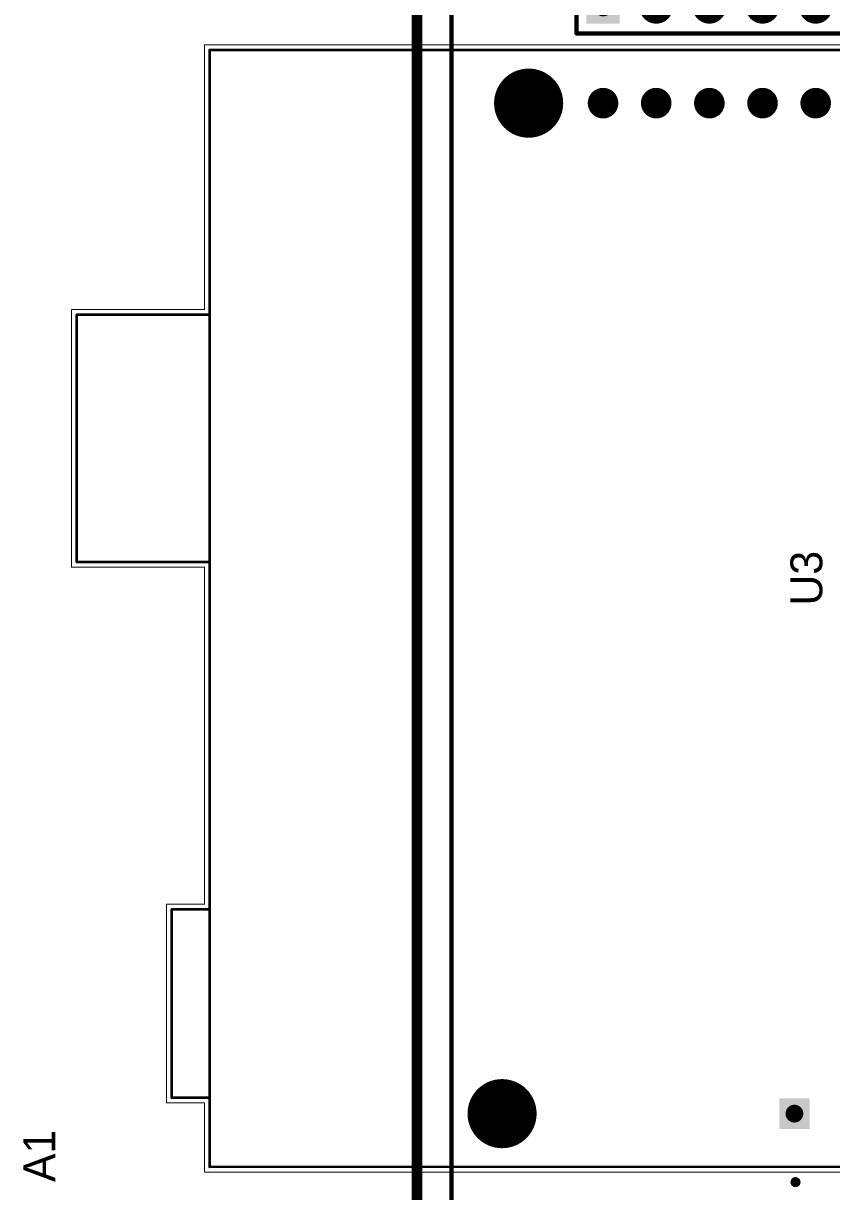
# Model space of a CAD drawing. Header units: millimetres. Extents: x 3.26 to 13.14, y 5.38 to 10.83.
# Drawn here: x 3.26 to 4.78, y 6.772 to 8.969 of the extents above; entities that cross this region are included whole.
import ezdxf

# ---------------------------------------------------------------- set-up
doc = ezdxf.new("R2010")
doc.units = ezdxf.units.MM
doc.header["$MEASUREMENT"] = 0
for name, color, linetype in [('BottomLayer', 5, 'Continuous'), ('BottomSolder', 6, 'Continuous'), ('DrillDrawing', 1, 'Continuous'), ('KeepOutLayer', 6, 'Continuous'), ('Mechanical1', 6, 'Continuous'), ('Mechanical16', 56, 'Continuous'), ('Mechanical4', 56, 'Continuous'), ('MultiLayer', 9, 'Continuous'), ('PadHoleLayer', 156, 'Continuous'), ('TopLayer', 1, 'Continuous'), ('TopOverlay', 2, 'Continuous'), ('TopSolder', 216, 'Continuous')]:
    doc.layers.add(name, color=color, linetype=linetype)

# ---------------------------------------------------------------- blocks, each defined once
blk = doc.blocks.new('HDR1X10_32')
at = {"layer": 'BottomLayer', "const_width": 0.0295}
for points in [[(0.0852, 0, 1), (0.1148, 0, 1)], [(0.1852, 0, 1), (0.2148, 0, 1)], [(0.2852, 0, 1), (0.3148, 0, 1)], [(0.3852, 0, 1), (0.4148, 0, 1)], [(0.4852, 0, 1), (0.5148, 0, 1)], [(0.5852, 0, 1), (0.6148, 0, 1)], [(0.6852, 0, 1), (0.7148, 0, 1)], [(0.7852, 0, 1), (0.8148, 0, 1)], [(0.8852, 0, 1), (0.9148, 0, 1)]]:
    blk.add_lwpolyline(points, format="xyb", close=True, dxfattribs=at)
at = {"layer": 'BottomLayer'}
blk.add_solid([(-0.0295, -0.0295), (0.0295, -0.0295), (-0.0295, 0.0295), (0.0295, 0.0295)], dxfattribs=at)
at = {"layer": 'BottomSolder', "const_width": 0.0315}
for points in [[(0.0842, 0, 1), (0.1158, 0, 1)], [(0.1842, 0, 1), (0.2158, 0, 1)], [(0.2842, 0, 1), (0.3158, 0, 1)], [(0.3842, 0, 1), (0.4158, 0, 1)], [(0.4842, 0, 1), (0.5158, 0, 1)], [(0.5842, 0, 1), (0.6158, 0, 1)], [(0.6842, 0, 1), (0.7158, 0, 1)], [(0.7842, 0, 1), (0.8158, 0, 1)], [(0.8842, 0, 1), (0.9158, 0, 1)]]:
    blk.add_lwpolyline(points, format="xyb", close=True, dxfattribs=at)
at = {"layer": 'BottomSolder'}
blk.add_solid([(-0.0315, -0.0315), (0.0315, -0.0315), (-0.0315, 0.0315), (0.0315, 0.0315)], dxfattribs=at)
at = {"layer": 'MultiLayer', "const_width": 0.0295}
for points in [[(0.0852, 0, 1), (0.1148, 0, 1)], [(0.1852, 0, 1), (0.2148, 0, 1)], [(0.2852, 0, 1), (0.3148, 0, 1)], [(0.3852, 0, 1), (0.4148, 0, 1)], [(0.4852, 0, 1), (0.5148, 0, 1)], [(0.5852, 0, 1), (0.6148, 0, 1)], [(0.6852, 0, 1), (0.7148, 0, 1)], [(0.7852, 0, 1), (0.8148, 0, 1)], [(0.8852, 0, 1), (0.9148, 0, 1)]]:
    blk.add_lwpolyline(points, format="xyb", close=True, dxfattribs=at)
at = {"layer": 'MultiLayer'}
blk.add_solid([(-0.0295, -0.0295), (0.0295, -0.0295), (-0.0295, 0.0295), (0.0295, 0.0295)], dxfattribs=at)
at = {"layer": 'PadHoleLayer', "const_width": 0.0177}
for points in [[(-0.0089, 0, 1), (0.0089, 0, 1)], [(0.0911, 0, 1), (0.1089, 0, 1)], [(0.1911, 0, 1), (0.2089, 0, 1)], [(0.2911, 0, 1), (0.3089, 0, 1)], [(0.3911, 0, 1), (0.4089, 0, 1)], [(0.4911, 0, 1), (0.5089, 0, 1)], [(0.5911, 0, 1), (0.6089, 0, 1)], [(0.6911, 0, 1), (0.7089, 0, 1)], [(0.7911, 0, 1), (0.8089, 0, 1)], [(0.8911, 0, 1), (0.9089, 0, 1)]]:
    blk.add_lwpolyline(points, format="xyb", close=True, dxfattribs=at)
at = {"layer": 'TopLayer', "const_width": 0.0295}
for points in [[(0.0852, 0, 1), (0.1148, 0, 1)], [(0.1852, 0, 1), (0.2148, 0, 1)], [(0.2852, 0, 1), (0.3148, 0, 1)], [(0.3852, 0, 1), (0.4148, 0, 1)], [(0.4852, 0, 1), (0.5148, 0, 1)], [(0.5852, 0, 1), (0.6148, 0, 1)], [(0.6852, 0, 1), (0.7148, 0, 1)], [(0.7852, 0, 1), (0.8148, 0, 1)], [(0.8852, 0, 1), (0.9148, 0, 1)]]:
    blk.add_lwpolyline(points, format="xyb", close=True, dxfattribs=at)
at = {"layer": 'TopLayer'}
blk.add_solid([(-0.0295, -0.0295), (0.0295, -0.0295), (-0.0295, 0.0295), (0.0295, 0.0295)], dxfattribs=at)
at = {"layer": 'TopOverlay', "const_width": 0.00787}
for points in [[(-0.05, -0.05), (-0.05, 0.05)], [(-0.05, 0.05), (0.025, 0.05)], [(0.025, 0.05), (0.95, 0.05)], [(0.95, -0.05), (0.95, 0.05)], [(-0.05, -0.05), (0.95, -0.05)]]:
    blk.add_lwpolyline(points, dxfattribs=at)
at = {"layer": 'TopOverlay', "const_width": 0.00394}
for points in [[(-0.052, 0.05, 1), (-0.048, 0.05, 1)], [(-0.052, 0.05, 1), (-0.048, 0.05, 1)], [(0.023, 0.05, 1), (0.027, 0.05, 1)], [(0.023, 0.05, 1), (0.027, 0.05, 1)], [(0.948, 0.05, 1), (0.952, 0.05, 1)], [(0.948, 0.05, 1), (0.952, 0.05, 1)], [(-0.052, -0.05, 1), (-0.048, -0.05, 1)], [(-0.052, -0.05, 1), (-0.048, -0.05, 1)], [(0.948, -0.05, 1), (0.952, -0.05, 1)], [(0.948, -0.05, 1), (0.952, -0.05, 1)]]:
    blk.add_lwpolyline(points, format="xyb", close=True, dxfattribs=at)
at = {"layer": 'TopSolder', "const_width": 0.0315}
for points in [[(0.0842, 0, 1), (0.1158, 0, 1)], [(0.1842, 0, 1), (0.2158, 0, 1)], [(0.2842, 0, 1), (0.3158, 0, 1)], [(0.3842, 0, 1), (0.4158, 0, 1)], [(0.4842, 0, 1), (0.5158, 0, 1)], [(0.5842, 0, 1), (0.6158, 0, 1)], [(0.6842, 0, 1), (0.7158, 0, 1)], [(0.7842, 0, 1), (0.8158, 0, 1)], [(0.8842, 0, 1), (0.9158, 0, 1)]]:
    blk.add_lwpolyline(points, format="xyb", close=True, dxfattribs=at)
at = {"layer": 'TopSolder'}
blk.add_solid([(-0.0315, -0.0315), (0.0315, -0.0315), (-0.0315, 0.0315), (0.0315, 0.0315)], dxfattribs=at)
blk = doc.blocks.new('_ARDUINO_MEGA2560_REV3___RETAIL_ARDUINO_MEGA2560_REV3___RETAIL_P________65')
at = {"layer": 'BottomLayer'}
for points, const_width in [([(-0.9815, 1.45, 1), (-0.9185, 1.45, 1)], 0.063), ([(0.9185, 1.4, 1), (0.9815, 1.4, 1)], 0.063), ([(0.9366, 1.26, 1), (0.9634, 1.26, 1)], 0.0267), ([(0.9366, 1.16, 1), (0.9634, 1.16, 1)], 0.0267), ([(0.9366, 1.06, 1), (0.9634, 1.06, 1)], 0.0267), ([(0.9366, 0.96, 1), (0.9634, 0.96, 1)], 0.0267), ([(0.9366, 0.86, 1), (0.9634, 0.86, 1)], 0.0267)]:
    blk.add_lwpolyline(points, format="xyb", close=True, dxfattribs=dict(at, const_width=const_width))
blk.add_solid([(-0.9767, 0.8733), (-0.9233, 0.8733), (-0.9767, 0.9267), (-0.9233, 0.9267)], dxfattribs=at)
at = {"layer": 'BottomSolder'}
for points, const_width in [([(-0.9825, 1.45, 1), (-0.9175, 1.45, 1)], 0.065), ([(0.9175, 1.4, 1), (0.9825, 1.4, 1)], 0.065), ([(0.9356, 1.26, 1), (0.9644, 1.26, 1)], 0.0287), ([(0.9356, 1.16, 1), (0.9644, 1.16, 1)], 0.0287), ([(0.9356, 1.06, 1), (0.9644, 1.06, 1)], 0.0287), ([(0.9356, 0.96, 1), (0.9644, 0.96, 1)], 0.0287), ([(0.9356, 0.86, 1), (0.9644, 0.86, 1)], 0.0287)]:
    blk.add_lwpolyline(points, format="xyb", close=True, dxfattribs=dict(at, const_width=const_width))
blk.add_solid([(-0.9787, 0.8713), (-0.9213, 0.8713), (-0.9787, 0.9287), (-0.9213, 0.9287)], dxfattribs=at)
at = {"layer": 'Mechanical16', "const_width": 0.00197}
for points in [[(0.0776, 2.2598), (0.5618, 2.2598)], [(0.0776, 2.2598), (0.0776, 2.0098)], [(0.5618, 2.2598), (0.5618, 2.0098)], [(-0.9299, 2.0811), (-0.5562, 2.0811)], [(-0.9299, 2.0811), (-0.9299, 2.0098)], [(-0.5562, 2.0811), (-0.5562, 2.0098)], [(-1.0598, 2.0098), (-1.0598, -2.0098)], [(-1.0598, 2.0098), (-0.9299, 2.0098)], [(-0.5562, 2.0098), (0.0776, 2.0098)], [(0.5618, 2.0098), (1.0598, 2.0098)], [(1.0598, 2.0098), (1.0598, -2.0098)]]:
    blk.add_lwpolyline(points, dxfattribs=at)
at = {"layer": 'Mechanical16', "const_width": 0.000984}
for points in [[(0.0771, 2.2598, 1), (0.0781, 2.2598, 1)], [(0.0771, 2.2598, 1), (0.0781, 2.2598, 1)], [(0.5613, 2.2598, 1), (0.5623, 2.2598, 1)], [(0.5613, 2.2598, 1), (0.5623, 2.2598, 1)], [(-0.9304, 2.0811, 1), (-0.9294, 2.0811, 1)], [(-0.9304, 2.0811, 1), (-0.9294, 2.0811, 1)], [(-0.5567, 2.0811, 1), (-0.5557, 2.0811, 1)], [(-0.5567, 2.0811, 1), (-0.5557, 2.0811, 1)], [(-1.0603, 2.0098, 1), (-1.0594, 2.0098, 1)], [(-1.0603, 2.0098, 1), (-1.0594, 2.0098, 1)], [(-0.9304, 2.0098, 1), (-0.9294, 2.0098, 1)], [(-0.9304, 2.0098, 1), (-0.9294, 2.0098, 1)], [(-0.5567, 2.0098, 1), (-0.5557, 2.0098, 1)], [(-0.5567, 2.0098, 1), (-0.5557, 2.0098, 1)], [(0.0771, 2.0098, 1), (0.0781, 2.0098, 1)], [(0.0771, 2.0098, 1), (0.0781, 2.0098, 1)], [(0.5613, 2.0098, 1), (0.5623, 2.0098, 1)], [(0.5613, 2.0098, 1), (0.5623, 2.0098, 1)], [(1.0594, 2.0098, 1), (1.0603, 2.0098, 1)], [(1.0594, 2.0098, 1), (1.0603, 2.0098, 1)]]:
    blk.add_lwpolyline(points, format="xyb", close=True, dxfattribs=at)
at = {"layer": 'Mechanical4', "const_width": 0.005}
for points in [[(0.0874, 2.25), (0.0874, 2)], [(0.0874, 2.25), (0.552, 2.25)], [(0.0874, 2.25), (0.0874, 2)], [(0.0874, 2.25), (0.552, 2.25)], [(0.552, 2.25), (0.552, 2)], [(0.552, 2.25), (0.552, 2)], [(-0.9201, 2.0713), (-0.5661, 2.0713)], [(-0.9201, 2.0713), (-0.9201, 2)], [(-0.9201, 2.0713), (-0.5661, 2.0713)], [(-0.9201, 2.0713), (-0.9201, 2)], [(-0.5661, 2.0713), (-0.5661, 2)], [(-0.5661, 2.0713), (-0.5661, 2)], [(-1.05, 2), (-1.05, -2)], [(-1.05, 2), (-0.9201, 2)], [(-1.05, 2), (-1.05, -2)], [(-1.05, 2), (-0.9201, 2)], [(-0.9201, 2), (-0.5661, 2)], [(-0.9201, 2), (-0.5661, 2)], [(-0.5661, 2), (0.0874, 2)], [(-0.5661, 2), (0.0874, 2)], [(0.0874, 2), (0.552, 2)], [(0.0874, 2), (0.552, 2)], [(0.552, 2), (1.05, 2)], [(0.552, 2), (1.05, 2)], [(1.05, 2), (1.05, -2)], [(1.05, 2), (1.05, -2)]]:
    blk.add_lwpolyline(points, dxfattribs=at)
at = {"layer": 'Mechanical4'}
for points, const_width in [([(0.0862, 2.25, 1), (0.0887, 2.25, 1)], 0.0025), ([(0.0862, 2.25, 1), (0.0887, 2.25, 1)], 0.0025), ([(0.0862, 2.25, 1), (0.0887, 2.25, 1)], 0.0025), ([(0.0862, 2.25, 1), (0.0887, 2.25, 1)], 0.0025), ([(0.5507, 2.25, 1), (0.5532, 2.25, 1)], 0.0025), ([(0.5507, 2.25, 1), (0.5532, 2.25, 1)], 0.0025), ([(0.5507, 2.25, 1), (0.5532, 2.25, 1)], 0.0025), ([(0.5507, 2.25, 1), (0.5532, 2.25, 1)], 0.0025), ([(-0.9213, 2.0713, 1), (-0.9188, 2.0713, 1)], 0.0025), ([(-0.9213, 2.0713, 1), (-0.9188, 2.0713, 1)], 0.0025), ([(-0.9213, 2.0713, 1), (-0.9188, 2.0713, 1)], 0.0025), ([(-0.9213, 2.0713, 1), (-0.9188, 2.0713, 1)], 0.0025), ([(-0.5673, 2.0713, 1), (-0.5648, 2.0713, 1)], 0.0025), ([(-0.5673, 2.0713, 1), (-0.5648, 2.0713, 1)], 0.0025), ([(-0.5673, 2.0713, 1), (-0.5648, 2.0713, 1)], 0.0025), ([(-0.5673, 2.0713, 1), (-0.5648, 2.0713, 1)], 0.0025), ([(-1.0513, 2, 1), (-1.0488, 2, 1)], 0.0025), ([(-1.0513, 2, 1), (-1.0488, 2, 1)], 0.0025), ([(-1.0513, 2, 1), (-1.0488, 2, 1)], 0.0025), ([(-1.0513, 2, 1), (-1.0488, 2, 1)], 0.0025), ([(-0.9213, 2, 1), (-0.9188, 2, 1)], 0.0025), ([(-0.9213, 2, 1), (-0.9188, 2, 1)], 0.0025), ([(-0.9213, 2, 1), (-0.9188, 2, 1)], 0.0025), ([(-0.9213, 2, 1), (-0.9188, 2, 1)], 0.0025), ([(-0.9213, 2, 1), (-0.9188, 2, 1)], 0.0025), ([(-0.9213, 2, 1), (-0.9188, 2, 1)], 0.0025), ([(-0.5673, 2, 1), (-0.5648, 2, 1)], 0.0025), ([(-0.5673, 2, 1), (-0.5648, 2, 1)], 0.0025), ([(-0.5673, 2, 1), (-0.5648, 2, 1)], 0.0025), ([(-0.5673, 2, 1), (-0.5648, 2, 1)], 0.0025), ([(-0.5673, 2, 1), (-0.5648, 2, 1)], 0.0025), ([(-0.5673, 2, 1), (-0.5648, 2, 1)], 0.0025), ([(0.0862, 2, 1), (0.0887, 2, 1)], 0.0025), ([(0.0862, 2, 1), (0.0887, 2, 1)], 0.0025), ([(0.0862, 2, 1), (0.0887, 2, 1)], 0.0025), ([(0.0862, 2, 1), (0.0887, 2, 1)], 0.0025), ([(0.0862, 2, 1), (0.0887, 2, 1)], 0.0025), ([(0.0862, 2, 1), (0.0887, 2, 1)], 0.0025), ([(0.5507, 2, 1), (0.5532, 2, 1)], 0.0025), ([(0.5507, 2, 1), (0.5532, 2, 1)], 0.0025), ([(0.5507, 2, 1), (0.5532, 2, 1)], 0.0025), ([(0.5507, 2, 1), (0.5532, 2, 1)], 0.0025), ([(0.5507, 2, 1), (0.5532, 2, 1)], 0.0025), ([(0.5507, 2, 1), (0.5532, 2, 1)], 0.0025), ([(1.0488, 2, 1), (1.0513, 2, 1)], 0.0025), ([(1.0488, 2, 1), (1.0513, 2, 1)], 0.0025), ([(1.0488, 2, 1), (1.0513, 2, 1)], 0.0025), ([(1.0488, 2, 1), (1.0513, 2, 1)], 0.0025), ([(-1.074, 0.898, 1), (-1.0835, 0.898, 1)], 0.00945), ([(-1.074, 0.898, 1), (-1.0835, 0.898, 1)], 0.00945), ([(-1.0858, 0.898, 1), (-1.0811, 0.898, 1)], 0.00472), ([(-1.0858, 0.898, 1), (-1.0811, 0.898, 1)], 0.00472), ([(-1.0764, 0.898, 1), (-1.0717, 0.898, 1)], 0.00472), ([(-1.0764, 0.898, 1), (-1.0717, 0.898, 1)], 0.00472)]:
    blk.add_lwpolyline(points, format="xyb", close=True, dxfattribs=dict(at, const_width=const_width))
at = {"layer": 'MultiLayer'}
for points, const_width in [([(-0.9815, 1.45, 1), (-0.9185, 1.45, 1)], 0.063), ([(0.9185, 1.4, 1), (0.9815, 1.4, 1)], 0.063), ([(0.9366, 1.26, 1), (0.9634, 1.26, 1)], 0.0267), ([(0.9366, 1.16, 1), (0.9634, 1.16, 1)], 0.0267), ([(0.9366, 1.06, 1), (0.9634, 1.06, 1)], 0.0267), ([(0.9366, 0.96, 1), (0.9634, 0.96, 1)], 0.0267), ([(0.9366, 0.86, 1), (0.9634, 0.86, 1)], 0.0267)]:
    blk.add_lwpolyline(points, format="xyb", close=True, dxfattribs=dict(at, const_width=const_width))
blk.add_solid([(-0.9767, 0.8733), (-0.9233, 0.8733), (-0.9767, 0.9267), (-0.9233, 0.9267)], dxfattribs=at)
at = {"layer": 'PadHoleLayer'}
for points, const_width in [([(-0.9815, 1.45, 1), (-0.9185, 1.45, 1)], 0.063), ([(0.9185, 1.4, 1), (0.9815, 1.4, 1)], 0.063), ([(0.9416, 1.26, 1), (0.9584, 1.26, 1)], 0.0167), ([(0.9416, 1.16, 1), (0.9584, 1.16, 1)], 0.0167), ([(0.9416, 1.06, 1), (0.9584, 1.06, 1)], 0.0167), ([(0.9416, 0.96, 1), (0.9584, 0.96, 1)], 0.0167), ([(-0.9584, 0.9, 1), (-0.9416, 0.9, 1)], 0.0167), ([(0.9416, 0.86, 1), (0.9584, 0.86, 1)], 0.0167)]:
    blk.add_lwpolyline(points, format="xyb", close=True, dxfattribs=dict(at, const_width=const_width))
at = {"layer": 'TopLayer'}
for points, const_width in [([(-0.9815, 1.45, 1), (-0.9185, 1.45, 1)], 0.063), ([(0.9185, 1.4, 1), (0.9815, 1.4, 1)], 0.063), ([(0.9366, 1.26, 1), (0.9634, 1.26, 1)], 0.0267), ([(0.9366, 1.16, 1), (0.9634, 1.16, 1)], 0.0267), ([(0.9366, 1.06, 1), (0.9634, 1.06, 1)], 0.0267), ([(0.9366, 0.96, 1), (0.9634, 0.96, 1)], 0.0267), ([(0.9366, 0.86, 1), (0.9634, 0.86, 1)], 0.0267)]:
    blk.add_lwpolyline(points, format="xyb", close=True, dxfattribs=dict(at, const_width=const_width))
blk.add_solid([(-0.9767, 0.8733), (-0.9233, 0.8733), (-0.9767, 0.9267), (-0.9233, 0.9267)], dxfattribs=at)
at = {"layer": 'TopOverlay', "const_width": 0.005}
for points in [[(0.0874, 2.25), (0.0874, 2)], [(0.0874, 2.25), (0.552, 2.25)], [(0.552, 2.25), (0.552, 2)], [(-0.9201, 2.0713), (-0.5661, 2.0713)], [(-0.9201, 2.0713), (-0.9201, 2)], [(-0.5661, 2.0713), (-0.5661, 2)], [(-1.05, 2), (-1.05, -2)], [(-1.05, 2), (-0.9201, 2)], [(-0.9201, 2), (-0.5661, 2)], [(-0.5661, 2), (0.0874, 2)], [(0.0874, 2), (0.552, 2)], [(0.552, 2), (1.05, 2)], [(1.05, 2), (1.05, -2)]]:
    blk.add_lwpolyline(points, dxfattribs=at)
at = {"layer": 'TopOverlay'}
for points, const_width in [([(0.0862, 2.25, 1), (0.0887, 2.25, 1)], 0.0025), ([(0.0862, 2.25, 1), (0.0887, 2.25, 1)], 0.0025), ([(0.5507, 2.25, 1), (0.5532, 2.25, 1)], 0.0025), ([(0.5507, 2.25, 1), (0.5532, 2.25, 1)], 0.0025), ([(-0.9213, 2.0713, 1), (-0.9188, 2.0713, 1)], 0.0025), ([(-0.9213, 2.0713, 1), (-0.9188, 2.0713, 1)], 0.0025), ([(-0.5673, 2.0713, 1), (-0.5648, 2.0713, 1)], 0.0025), ([(-0.5673, 2.0713, 1), (-0.5648, 2.0713, 1)], 0.0025), ([(-1.0513, 2, 1), (-1.0488, 2, 1)], 0.0025), ([(-1.0513, 2, 1), (-1.0488, 2, 1)], 0.0025), ([(-0.9213, 2, 1), (-0.9188, 2, 1)], 0.0025), ([(-0.9213, 2, 1), (-0.9188, 2, 1)], 0.0025), ([(-0.9213, 2, 1), (-0.9188, 2, 1)], 0.0025), ([(-0.5673, 2, 1), (-0.5648, 2, 1)], 0.0025), ([(-0.5673, 2, 1), (-0.5648, 2, 1)], 0.0025), ([(-0.5673, 2, 1), (-0.5648, 2, 1)], 0.0025), ([(0.0862, 2, 1), (0.0887, 2, 1)], 0.0025), ([(0.0862, 2, 1), (0.0887, 2, 1)], 0.0025), ([(0.0862, 2, 1), (0.0887, 2, 1)], 0.0025), ([(0.5507, 2, 1), (0.5532, 2, 1)], 0.0025), ([(0.5507, 2, 1), (0.5532, 2, 1)], 0.0025), ([(0.5507, 2, 1), (0.5532, 2, 1)], 0.0025), ([(1.0488, 2, 1), (1.0513, 2, 1)], 0.0025), ([(1.0488, 2, 1), (1.0513, 2, 1)], 0.0025), ([(-1.074, 0.898, 1), (-1.0835, 0.898, 1)], 0.00945), ([(-1.0858, 0.898, 1), (-1.0811, 0.898, 1)], 0.00472), ([(-1.0764, 0.898, 1), (-1.0717, 0.898, 1)], 0.00472)]:
    blk.add_lwpolyline(points, format="xyb", close=True, dxfattribs=dict(at, const_width=const_width))
at = {"layer": 'TopSolder'}
for points, const_width in [([(-0.9825, 1.45, 1), (-0.9175, 1.45, 1)], 0.065), ([(0.9175, 1.4, 1), (0.9825, 1.4, 1)], 0.065), ([(0.9356, 1.26, 1), (0.9644, 1.26, 1)], 0.0287), ([(0.9356, 1.16, 1), (0.9644, 1.16, 1)], 0.0287), ([(0.9356, 1.06, 1), (0.9644, 1.06, 1)], 0.0287), ([(0.9356, 0.96, 1), (0.9644, 0.96, 1)], 0.0287), ([(0.9356, 0.86, 1), (0.9644, 0.86, 1)], 0.0287)]:
    blk.add_lwpolyline(points, format="xyb", close=True, dxfattribs=dict(at, const_width=const_width))
blk.add_solid([(-0.9787, 0.8713), (-0.9213, 0.8713), (-0.9787, 0.9287), (-0.9213, 0.9287)], dxfattribs=at)

msp = doc.modelspace()

# ---------------------------------------------------------------- linework, layer by layer
at = {"layer": 'DrillDrawing', "const_width": 0.002}
for points in [[(4.2, 8.829), (4.22, 8.829)], [(4.2, 8.829), (4.21, 8.809)], [(4.204, 8.825), (4.216, 8.825)], [(4.204, 8.825), (4.21, 8.813)], [(4.21, 8.809), (4.22, 8.829)], [(4.21, 8.813), (4.216, 8.825)], [(4.34, 8.814), (4.34, 8.824)], [(4.34, 8.824), (4.345, 8.824)], [(4.34, 8.814), (4.345, 8.814)], [(4.345, 8.824), (4.345, 8.829)], [(4.345, 8.829), (4.355, 8.829)], [(4.345, 8.809), (4.345, 8.814)], [(4.345, 8.809), (4.355, 8.809)], [(4.355, 8.824), (4.355, 8.829)], [(4.355, 8.824), (4.36, 8.824)], [(4.355, 8.814), (4.36, 8.814)], [(4.355, 8.809), (4.355, 8.814)], [(4.36, 8.814), (4.36, 8.824)], [(4.44, 8.814), (4.44, 8.824)], [(4.44, 8.824), (4.445, 8.824)], [(4.44, 8.814), (4.445, 8.814)], [(4.445, 8.824), (4.445, 8.829)], [(4.445, 8.829), (4.455, 8.829)], [(4.445, 8.809), (4.445, 8.814)], [(4.445, 8.809), (4.455, 8.809)], [(4.455, 8.824), (4.455, 8.829)], [(4.455, 8.824), (4.46, 8.824)], [(4.455, 8.814), (4.46, 8.814)], [(4.455, 8.809), (4.455, 8.814)], [(4.46, 8.814), (4.46, 8.824)], [(4.54, 8.814), (4.54, 8.824)], [(4.54, 8.824), (4.545, 8.824)], [(4.54, 8.814), (4.545, 8.814)], [(4.545, 8.824), (4.545, 8.829)], [(4.545, 8.829), (4.555, 8.829)], [(4.545, 8.809), (4.545, 8.814)], [(4.545, 8.809), (4.555, 8.809)], [(4.555, 8.824), (4.555, 8.829)], [(4.555, 8.824), (4.56, 8.824)], [(4.555, 8.814), (4.56, 8.814)], [(4.555, 8.809), (4.555, 8.814)], [(4.56, 8.814), (4.56, 8.824)], [(4.64, 8.814), (4.64, 8.824)], [(4.64, 8.824), (4.645, 8.824)], [(4.64, 8.814), (4.645, 8.814)], [(4.645, 8.824), (4.645, 8.829)], [(4.645, 8.829), (4.655, 8.829)], [(4.645, 8.809), (4.645, 8.814)], [(4.645, 8.809), (4.655, 8.809)], [(4.655, 8.824), (4.655, 8.829)], [(4.655, 8.824), (4.66, 8.824)], [(4.655, 8.814), (4.66, 8.814)], [(4.655, 8.809), (4.655, 8.814)], [(4.66, 8.814), (4.66, 8.824)], [(4.74, 8.814), (4.74, 8.824)], [(4.74, 8.824), (4.745, 8.824)], [(4.74, 8.814), (4.745, 8.814)], [(4.745, 8.824), (4.745, 8.829)], [(4.745, 8.829), (4.755, 8.829)], [(4.745, 8.809), (4.745, 8.814)], [(4.745, 8.809), (4.755, 8.809)], [(4.755, 8.824), (4.755, 8.829)], [(4.755, 8.824), (4.76, 8.824)], [(4.755, 8.814), (4.76, 8.814)], [(4.755, 8.809), (4.755, 8.814)], [(4.76, 8.814), (4.76, 8.824)], [(4.15, 6.929), (4.17, 6.929)], [(4.15, 6.929), (4.16, 6.909)], [(4.154, 6.925), (4.166, 6.925)], [(4.154, 6.925), (4.16, 6.913)], [(4.16, 6.909), (4.17, 6.929)], [(4.16, 6.913), (4.166, 6.925)], [(4.7, 6.914), (4.7, 6.924)], [(4.7, 6.924), (4.705, 6.924)], [(4.705, 6.924), (4.705, 6.929)], [(4.705, 6.929), (4.715, 6.929)], [(4.715, 6.924), (4.715, 6.929)], [(4.715, 6.924), (4.72, 6.924)], [(4.72, 6.914), (4.72, 6.924)], [(4.7, 6.914), (4.705, 6.914)], [(4.705, 6.909), (4.705, 6.914)], [(4.705, 6.909), (4.715, 6.909)], [(4.715, 6.914), (4.72, 6.914)], [(4.715, 6.909), (4.715, 6.914)]]:
    msp.add_lwpolyline(points, dxfattribs=at)
at = {"layer": 'DrillDrawing', "const_width": 0.001}
for points in [[(4.1995, 8.829, 1), (4.2005, 8.829, 1)], [(4.1995, 8.829, 1), (4.2005, 8.829, 1)], [(4.2035, 8.825, 1), (4.2045, 8.825, 1)], [(4.2035, 8.825, 1), (4.2045, 8.825, 1)], [(4.2095, 8.813, 1), (4.2105, 8.813, 1)], [(4.2095, 8.813, 1), (4.2105, 8.813, 1)], [(4.2095, 8.809, 1), (4.2105, 8.809, 1)], [(4.2095, 8.809, 1), (4.2105, 8.809, 1)], [(4.2155, 8.825, 1), (4.2165, 8.825, 1)], [(4.2155, 8.825, 1), (4.2165, 8.825, 1)], [(4.2195, 8.829, 1), (4.2205, 8.829, 1)], [(4.2195, 8.829, 1), (4.2205, 8.829, 1)], [(4.3395, 8.824, 1), (4.3405, 8.824, 1)], [(4.3395, 8.824, 1), (4.3405, 8.824, 1)], [(4.3395, 8.814, 1), (4.3405, 8.814, 1)], [(4.3395, 8.814, 1), (4.3405, 8.814, 1)], [(4.3445, 8.829, 1), (4.3455, 8.829, 1)], [(4.3445, 8.829, 1), (4.3455, 8.829, 1)], [(4.3445, 8.824, 1), (4.3455, 8.824, 1)], [(4.3445, 8.824, 1), (4.3455, 8.824, 1)], [(4.3445, 8.814, 1), (4.3455, 8.814, 1)], [(4.3445, 8.814, 1), (4.3455, 8.814, 1)], [(4.3445, 8.809, 1), (4.3455, 8.809, 1)], [(4.3445, 8.809, 1), (4.3455, 8.809, 1)], [(4.3545, 8.829, 1), (4.3555, 8.829, 1)], [(4.3545, 8.829, 1), (4.3555, 8.829, 1)], [(4.3545, 8.824, 1), (4.3555, 8.824, 1)], [(4.3545, 8.824, 1), (4.3555, 8.824, 1)], [(4.3545, 8.814, 1), (4.3555, 8.814, 1)], [(4.3545, 8.814, 1), (4.3555, 8.814, 1)], [(4.3545, 8.809, 1), (4.3555, 8.809, 1)], [(4.3545, 8.809, 1), (4.3555, 8.809, 1)], [(4.3595, 8.824, 1), (4.3605, 8.824, 1)], [(4.3595, 8.824, 1), (4.3605, 8.824, 1)], [(4.3595, 8.814, 1), (4.3605, 8.814, 1)], [(4.3595, 8.814, 1), (4.3605, 8.814, 1)], [(4.4395, 8.824, 1), (4.4405, 8.824, 1)], [(4.4395, 8.824, 1), (4.4405, 8.824, 1)], [(4.4395, 8.814, 1), (4.4405, 8.814, 1)], [(4.4395, 8.814, 1), (4.4405, 8.814, 1)], [(4.4445, 8.829, 1), (4.4455, 8.829, 1)], [(4.4445, 8.829, 1), (4.4455, 8.829, 1)], [(4.4445, 8.824, 1), (4.4455, 8.824, 1)], [(4.4445, 8.824, 1), (4.4455, 8.824, 1)], [(4.4445, 8.814, 1), (4.4455, 8.814, 1)], [(4.4445, 8.814, 1), (4.4455, 8.814, 1)], [(4.4445, 8.809, 1), (4.4455, 8.809, 1)], [(4.4445, 8.809, 1), (4.4455, 8.809, 1)], [(4.4545, 8.829, 1), (4.4555, 8.829, 1)], [(4.4545, 8.829, 1), (4.4555, 8.829, 1)], [(4.4545, 8.824, 1), (4.4555, 8.824, 1)], [(4.4545, 8.824, 1), (4.4555, 8.824, 1)], [(4.4545, 8.814, 1), (4.4555, 8.814, 1)], [(4.4545, 8.814, 1), (4.4555, 8.814, 1)], [(4.4545, 8.809, 1), (4.4555, 8.809, 1)], [(4.4545, 8.809, 1), (4.4555, 8.809, 1)], [(4.4595, 8.824, 1), (4.4605, 8.824, 1)], [(4.4595, 8.824, 1), (4.4605, 8.824, 1)], [(4.4595, 8.814, 1), (4.4605, 8.814, 1)], [(4.4595, 8.814, 1), (4.4605, 8.814, 1)], [(4.5395, 8.824, 1), (4.5405, 8.824, 1)], [(4.5395, 8.824, 1), (4.5405, 8.824, 1)], [(4.5395, 8.814, 1), (4.5405, 8.814, 1)], [(4.5395, 8.814, 1), (4.5405, 8.814, 1)], [(4.5445, 8.829, 1), (4.5455, 8.829, 1)], [(4.5445, 8.829, 1), (4.5455, 8.829, 1)], [(4.5445, 8.824, 1), (4.5455, 8.824, 1)], [(4.5445, 8.824, 1), (4.5455, 8.824, 1)], [(4.5445, 8.814, 1), (4.5455, 8.814, 1)], [(4.5445, 8.814, 1), (4.5455, 8.814, 1)], [(4.5445, 8.809, 1), (4.5455, 8.809, 1)], [(4.5445, 8.809, 1), (4.5455, 8.809, 1)], [(4.5545, 8.829, 1), (4.5555, 8.829, 1)], [(4.5545, 8.829, 1), (4.5555, 8.829, 1)], [(4.5545, 8.824, 1), (4.5555, 8.824, 1)], [(4.5545, 8.824, 1), (4.5555, 8.824, 1)], [(4.5545, 8.814, 1), (4.5555, 8.814, 1)], [(4.5545, 8.814, 1), (4.5555, 8.814, 1)], [(4.5545, 8.809, 1), (4.5555, 8.809, 1)], [(4.5545, 8.809, 1), (4.5555, 8.809, 1)], [(4.5595, 8.824, 1), (4.5605, 8.824, 1)], [(4.5595, 8.824, 1), (4.5605, 8.824, 1)], [(4.5595, 8.814, 1), (4.5605, 8.814, 1)], [(4.5595, 8.814, 1), (4.5605, 8.814, 1)], [(4.6395, 8.824, 1), (4.6405, 8.824, 1)], [(4.6395, 8.824, 1), (4.6405, 8.824, 1)], [(4.6395, 8.814, 1), (4.6405, 8.814, 1)], [(4.6395, 8.814, 1), (4.6405, 8.814, 1)], [(4.6445, 8.829, 1), (4.6455, 8.829, 1)], [(4.6445, 8.829, 1), (4.6455, 8.829, 1)], [(4.6445, 8.824, 1), (4.6455, 8.824, 1)], [(4.6445, 8.824, 1), (4.6455, 8.824, 1)], [(4.6445, 8.814, 1), (4.6455, 8.814, 1)], [(4.6445, 8.814, 1), (4.6455, 8.814, 1)], [(4.6445, 8.809, 1), (4.6455, 8.809, 1)], [(4.6445, 8.809, 1), (4.6455, 8.809, 1)], [(4.6545, 8.829, 1), (4.6555, 8.829, 1)], [(4.6545, 8.829, 1), (4.6555, 8.829, 1)], [(4.6545, 8.824, 1), (4.6555, 8.824, 1)], [(4.6545, 8.824, 1), (4.6555, 8.824, 1)], [(4.6545, 8.814, 1), (4.6555, 8.814, 1)], [(4.6545, 8.814, 1), (4.6555, 8.814, 1)], [(4.6545, 8.809, 1), (4.6555, 8.809, 1)], [(4.6545, 8.809, 1), (4.6555, 8.809, 1)], [(4.6595, 8.824, 1), (4.6605, 8.824, 1)], [(4.6595, 8.824, 1), (4.6605, 8.824, 1)], [(4.6595, 8.814, 1), (4.6605, 8.814, 1)], [(4.6595, 8.814, 1), (4.6605, 8.814, 1)], [(4.7395, 8.824, 1), (4.7405, 8.824, 1)], [(4.7395, 8.824, 1), (4.7405, 8.824, 1)], [(4.7395, 8.814, 1), (4.7405, 8.814, 1)], [(4.7395, 8.814, 1), (4.7405, 8.814, 1)], [(4.7445, 8.829, 1), (4.7455, 8.829, 1)], [(4.7445, 8.829, 1), (4.7455, 8.829, 1)], [(4.7445, 8.824, 1), (4.7455, 8.824, 1)], [(4.7445, 8.824, 1), (4.7455, 8.824, 1)], [(4.7445, 8.814, 1), (4.7455, 8.814, 1)], [(4.7445, 8.814, 1), (4.7455, 8.814, 1)], [(4.7445, 8.809, 1), (4.7455, 8.809, 1)], [(4.7445, 8.809, 1), (4.7455, 8.809, 1)], [(4.7545, 8.829, 1), (4.7555, 8.829, 1)], [(4.7545, 8.829, 1), (4.7555, 8.829, 1)], [(4.7545, 8.824, 1), (4.7555, 8.824, 1)], [(4.7545, 8.824, 1), (4.7555, 8.824, 1)], [(4.7545, 8.814, 1), (4.7555, 8.814, 1)], [(4.7545, 8.814, 1), (4.7555, 8.814, 1)], [(4.7545, 8.809, 1), (4.7555, 8.809, 1)], [(4.7545, 8.809, 1), (4.7555, 8.809, 1)], [(4.7595, 8.824, 1), (4.7605, 8.824, 1)], [(4.7595, 8.824, 1), (4.7605, 8.824, 1)], [(4.7595, 8.814, 1), (4.7605, 8.814, 1)], [(4.7595, 8.814, 1), (4.7605, 8.814, 1)], [(4.1495, 6.929, 1), (4.1505, 6.929, 1)], [(4.1495, 6.929, 1), (4.1505, 6.929, 1)], [(4.1535, 6.925, 1), (4.1545, 6.925, 1)], [(4.1535, 6.925, 1), (4.1545, 6.925, 1)], [(4.1655, 6.925, 1), (4.1665, 6.925, 1)], [(4.1655, 6.925, 1), (4.1665, 6.925, 1)], [(4.1695, 6.929, 1), (4.1705, 6.929, 1)], [(4.1695, 6.929, 1), (4.1705, 6.929, 1)], [(4.6995, 6.924, 1), (4.7005, 6.924, 1)], [(4.6995, 6.924, 1), (4.7005, 6.924, 1)], [(4.7045, 6.929, 1), (4.7055, 6.929, 1)], [(4.7045, 6.929, 1), (4.7055, 6.929, 1)], [(4.7045, 6.924, 1), (4.7055, 6.924, 1)], [(4.7045, 6.924, 1), (4.7055, 6.924, 1)], [(4.7145, 6.929, 1), (4.7155, 6.929, 1)], [(4.7145, 6.929, 1), (4.7155, 6.929, 1)], [(4.7145, 6.924, 1), (4.7155, 6.924, 1)], [(4.7145, 6.924, 1), (4.7155, 6.924, 1)], [(4.7195, 6.924, 1), (4.7205, 6.924, 1)], [(4.7195, 6.924, 1), (4.7205, 6.924, 1)], [(4.1595, 6.913, 1), (4.1605, 6.913, 1)], [(4.1595, 6.913, 1), (4.1605, 6.913, 1)], [(4.1595, 6.909, 1), (4.1605, 6.909, 1)], [(4.1595, 6.909, 1), (4.1605, 6.909, 1)], [(4.6995, 6.914, 1), (4.7005, 6.914, 1)], [(4.6995, 6.914, 1), (4.7005, 6.914, 1)], [(4.7045, 6.914, 1), (4.7055, 6.914, 1)], [(4.7045, 6.914, 1), (4.7055, 6.914, 1)], [(4.7045, 6.909, 1), (4.7055, 6.909, 1)], [(4.7045, 6.909, 1), (4.7055, 6.909, 1)], [(4.7145, 6.914, 1), (4.7155, 6.914, 1)], [(4.7145, 6.914, 1), (4.7155, 6.914, 1)], [(4.7145, 6.909, 1), (4.7155, 6.909, 1)], [(4.7145, 6.909, 1), (4.7155, 6.909, 1)], [(4.7195, 6.914, 1), (4.7205, 6.914, 1)], [(4.7195, 6.914, 1), (4.7205, 6.914, 1)]]:
    msp.add_lwpolyline(points, format="xyb", close=True, dxfattribs=at)
at = {"layer": 'KeepOutLayer', "const_width": 0.008}
msp.add_lwpolyline([(4.065, 6.319), (4.065, 9.619)], dxfattribs=at)
at = {"layer": 'Mechanical1', "const_width": 0.02}
msp.add_lwpolyline([(4, 6), (4, 9.937)], dxfattribs=at)

# ---------------------------------------------------------------- block references
for name, p, rotation in [('HDR1X10_32', (4.35, 9), 360), ('_ARDUINO_MEGA2560_REV3___RETAIL_ARDUINO_MEGA2560_REV3___RETAIL_P________65', (5.61, 7.869), 90)]:
    msp.add_blockref(name, p, dxfattribs=dict(rotation=rotation))

# ---------------------------------------------------------------- texts
at = {"layer": 'TopOverlay'}
for s, p in [('U3', (4.7625, 7.8745)), ('A1', (3.3195, 6.7905))]:
    msp.add_text(s, height=0.06, rotation=90, dxfattribs=at).set_placement(p)

doc.saveas('drawing.dxf')
